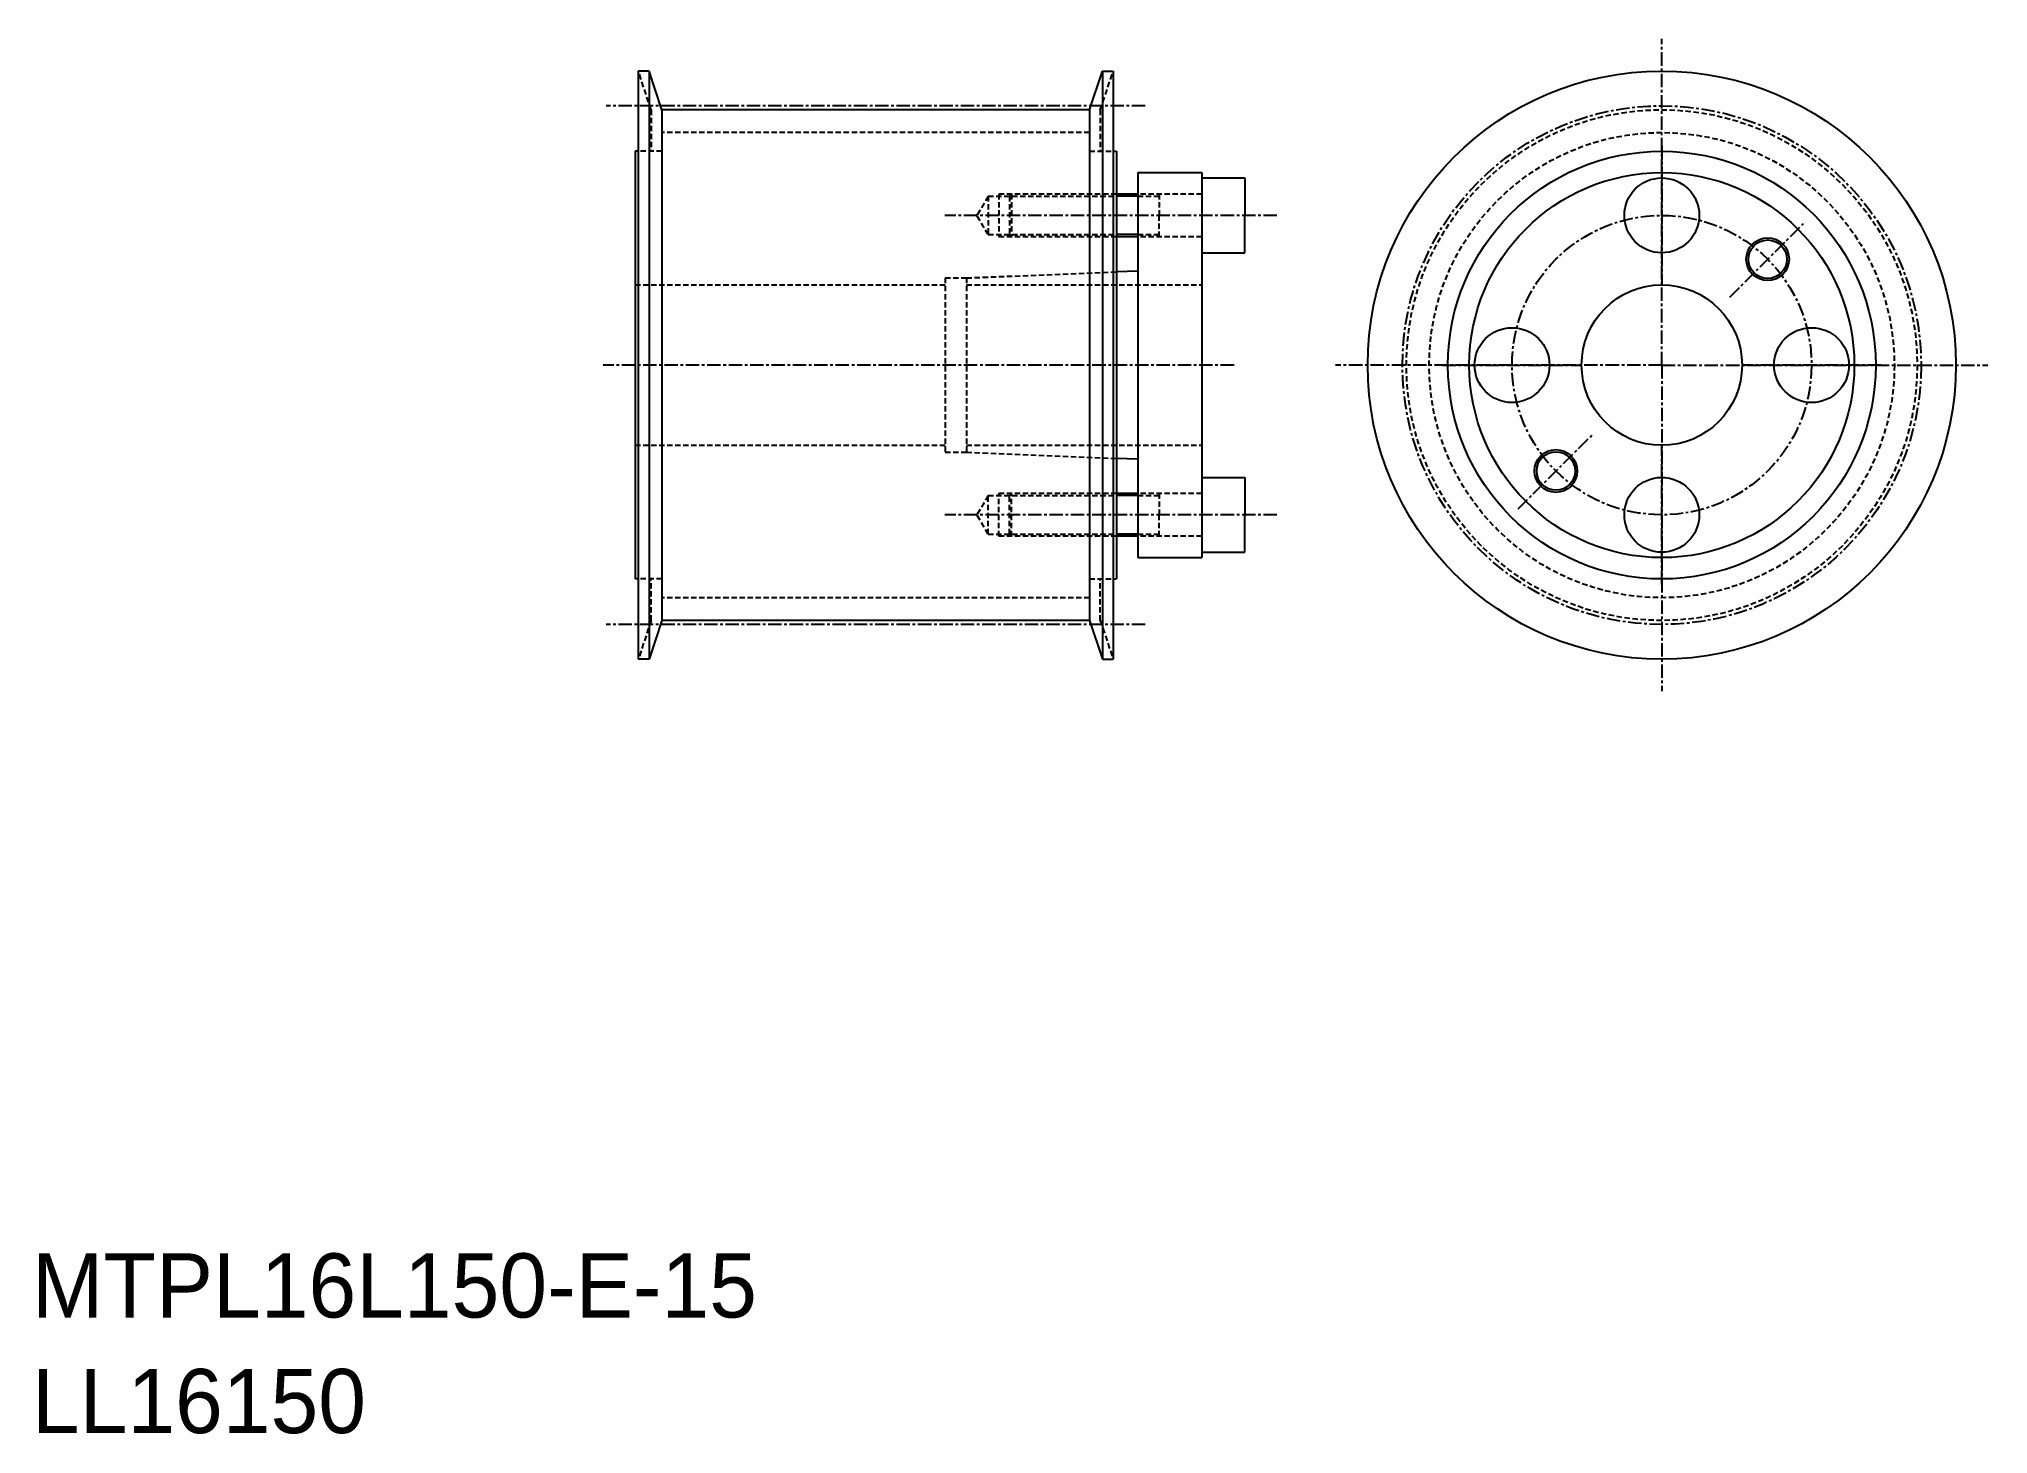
# Model space of a CAD drawing. Extents: x -285 to -103, y -61 to 70.
import ezdxf

# ---------------------------------------------------------------- set-up
doc = ezdxf.new("R2010")
doc.units = 0
doc.linetypes.add('CENTER', pattern=[2, 1.25, -0.25, 0.25, -0.25])
doc.linetypes.add('DASHED', pattern=[0.75, 0.5, -0.25])
doc.layers.get('0').update_dxf_attribs({"linetype": 'CONTINUOUS'})
doc.layers.add('CENTER', color=1, linetype='CENTER')

msp = doc.modelspace()

# ---------------------------------------------------------------- linework, layer by layer
at = {"color": 7, "linetype": 'CONTINUOUS'}
for p, q in [((-229.29, 66.56), (-229.29, 11.56)), ((-228.29, 66.56), (-229.29, 66.56)), ((-228.29, 66.56), (-228.29, 11.56)), ((-227.09, 62.93), (-228.29, 66.56)), ((-187.09, 62.93), (-185.89, 66.56)), ((-185.89, 66.56), (-184.89, 66.56)), ((-185.89, 66.56), (-185.89, 11.56)), ((-184.89, 66.56), (-184.89, 11.56)), ((-187.09, 62.93), (-227.09, 62.93)), ((-227.09, 62.93), (-227.09, 15.18)), ((-187.09, 62.93), (-187.09, 15.18)), ((-229.59, 59.06), (-229.59, 19.06)), ((-229.29, 59.06), (-229.59, 59.06)), ((-184.89, 59.06), (-184.59, 59.06)), ((-184.59, 59.06), (-184.59, 19.06)), ((-182.59, 57.06), (-182.59, 21.06)), ((-182.59, 57.06), (-176.59, 57.06)), ((-176.59, 57.06), (-176.59, 21.06)), ((-176.59, 56.56), (-172.59, 56.56)), ((-172.59, 56.56), (-172.59, 53.06)), ((-182.59, 55.06), (-184.59, 55.06)), ((-172.59, 49.56), (-172.59, 53.06)), ((-182.59, 51.06), (-184.59, 51.06)), ((-176.59, 49.56), (-172.59, 49.56)), ((-182.59, 47.86), (-184.59, 47.78)), ((-182.59, 30.26), (-184.59, 30.34)), ((-176.59, 28.56), (-172.59, 28.56)), ((-172.59, 28.56), (-172.59, 25.06)), ((-182.59, 27.06), (-184.59, 27.06)), ((-172.59, 21.56), (-172.59, 25.06)), ((-182.59, 23.06), (-184.59, 23.06)), ((-182.59, 21.06), (-176.59, 21.06)), ((-176.59, 21.56), (-172.59, 21.56)), ((-229.29, 19.06), (-229.59, 19.06)), ((-184.89, 19.06), (-184.59, 19.06)), ((-227.09, 15.18), (-228.29, 11.56)), ((-187.09, 15.18), (-227.09, 15.18)), ((-187.09, 15.18), (-185.89, 11.56)), ((-228.29, 11.56), (-229.29, 11.56)), ((-185.89, 11.56), (-184.89, 11.56))]:
    msp.add_line(p, q, dxfattribs=at)
at = {"color": 3, "linetype": 'DASHED'}
for p, q in [((-228.09, 62.93), (-229.29, 66.56)), ((-186.09, 62.93), (-184.89, 66.56)), ((-228.09, 62.93), (-228.09, 59.06)), ((-186.09, 62.93), (-186.09, 59.06)), ((-187.09, 60.8), (-227.09, 60.8)), ((-227.09, 59.06), (-229.29, 59.06)), ((-187.09, 59.06), (-184.89, 59.06)), ((-196.59, 54.86), (-197.63, 53.06)), ((-196.59, 54.86), (-184.59, 54.86)), ((-196.59, 54.86), (-196.59, 51.26)), ((-184.59, 55.06), (-195.59, 55.06)), ((-195.59, 55.06), (-195.59, 51.06)), ((-194.39, 55.06), (-194.59, 54.86)), ((-194.59, 54.86), (-194.59, 51.06)), ((-194.39, 55.06), (-194.39, 51.06)), ((-176.59, 55.06), (-182.59, 55.06)), ((-182.59, 54.86), (-180.59, 54.86)), ((-180.59, 55.06), (-180.59, 53.06)), ((-196.59, 51.26), (-197.63, 53.06)), ((-180.59, 51.06), (-180.59, 53.06)), ((-196.59, 51.26), (-184.59, 51.26)), ((-184.59, 51.06), (-195.59, 51.06)), ((-194.39, 51.06), (-194.59, 51.26)), ((-182.59, 51.26), (-180.59, 51.26)), ((-176.59, 51.06), (-182.59, 51.06)), ((-198.59, 47.21), (-184.59, 47.78)), ((-229.59, 46.56), (-200.59, 46.56)), ((-200.59, 47.21), (-198.59, 47.21)), ((-200.59, 47.21), (-200.59, 30.91)), ((-198.59, 47.21), (-198.59, 30.91)), ((-198.59, 46.56), (-176.59, 46.56)), ((-229.59, 31.56), (-200.59, 31.56)), ((-198.59, 31.56), (-176.59, 31.56)), ((-200.59, 30.91), (-198.59, 30.91)), ((-198.59, 30.91), (-184.59, 30.34)), ((-196.59, 26.86), (-197.63, 25.06)), ((-196.59, 26.86), (-184.59, 26.86)), ((-196.59, 23.26), (-196.59, 26.86)), ((-184.59, 27.06), (-195.59, 27.06)), ((-195.59, 23.06), (-195.59, 27.06)), ((-194.39, 27.06), (-194.59, 26.86)), ((-194.59, 23.26), (-194.59, 27.06)), ((-194.39, 23.06), (-194.39, 27.06)), ((-176.59, 27.06), (-182.59, 27.06)), ((-182.59, 26.86), (-180.59, 26.86)), ((-180.59, 27.06), (-180.59, 25.06)), ((-196.59, 23.26), (-197.63, 25.06)), ((-180.59, 23.06), (-180.59, 25.06)), ((-196.59, 23.26), (-184.59, 23.26)), ((-184.59, 23.06), (-195.59, 23.06)), ((-194.39, 23.06), (-194.59, 23.26)), ((-182.59, 23.26), (-180.59, 23.26)), ((-176.59, 23.06), (-182.59, 23.06)), ((-227.09, 19.06), (-229.29, 19.06)), ((-228.09, 15.18), (-228.09, 19.06)), ((-187.09, 19.06), (-184.89, 19.06)), ((-186.09, 15.18), (-186.09, 19.06)), ((-187.09, 17.31), (-227.09, 17.31)), ((-228.09, 15.18), (-229.29, 11.56)), ((-186.09, 15.18), (-184.89, 11.56))]:
    msp.add_line(p, q, dxfattribs=at)
at = {"color": 3, "linetype": 'CONTINUOUS'}
for p, q in [((-182.59, 54.86), (-184.59, 54.86)), ((-182.59, 51.26), (-184.59, 51.26)), ((-182.59, 26.86), (-184.59, 26.86)), ((-182.59, 23.26), (-184.59, 23.26))]:
    msp.add_line(p, q, dxfattribs=at)
at = {"color": 7, "linetype": 'CONTINUOUS'}
for centre, radius in [((-133.59, 39.06), 27.5), ((-133.59, 39.06), 20), ((-133.59, 39.06), 18), ((-133.59, 39.06), 18), ((-133.59, 53.06), 3.5), ((-123.69, 48.96), 1.8), ((-133.59, 39.06), 7.5), ((-147.59, 39.06), 3.5), ((-119.59, 39.06), 3.5), ((-143.49, 29.16), 1.8), ((-133.59, 25.06), 3.5)]:
    msp.add_circle(centre, radius, dxfattribs=at)
at = {"color": 3, "linetype": 'DASHED'}
for radius in [23.88, 21.75]:
    msp.add_circle((-133.59, 39.06), radius, dxfattribs=at)
at = {"color": 3, "linetype": 'CONTINUOUS'}
for centre in [(-123.69, 48.96), (-143.49, 29.16)]:
    msp.add_circle(centre, 2, dxfattribs=at)
at = {"layer": 'CENTER', "color": 1, "linetype": 'CENTER'}
for p, q in [((-133.59, 39.06), (-133.59, 69.56)), ((-181.89, 63.31), (-232.29, 63.31)), ((-133.59, 59.56), (-133.59, 46.56)), ((-169.59, 53.06), (-200.63, 53.06)), ((-127.22, 45.42), (-120.15, 52.49)), ((-173.59, 39.06), (-232.59, 39.06)), ((-133.59, 39.06), (-164.09, 39.06)), ((-154.09, 39.06), (-141.09, 39.06)), ((-133.59, 39.06), (-103.09, 39.06)), ((-133.59, 39.06), (-133.59, 8.56)), ((-113.09, 39.06), (-126.09, 39.06)), ((-147.02, 25.62), (-139.95, 32.69)), ((-133.59, 18.56), (-133.59, 31.56)), ((-169.59, 25.06), (-200.63, 25.06)), ((-181.89, 14.8), (-232.29, 14.8))]:
    msp.add_line(p, q, dxfattribs=at)
for radius in [24.25, 14]:
    msp.add_circle((-133.59, 39.06), radius, dxfattribs=at)

# ---------------------------------------------------------------- texts
at = {"color": 7, "linetype": 'CONTINUOUS'}
for s, p in [('MTPL16L150-E-15', (-285.99, -50)), ('LL16150', (-285.99, -60.81))]:
    msp.add_text(s, height=6, dxfattribs=at).set_placement(p)

doc.saveas('drawing.dxf')
